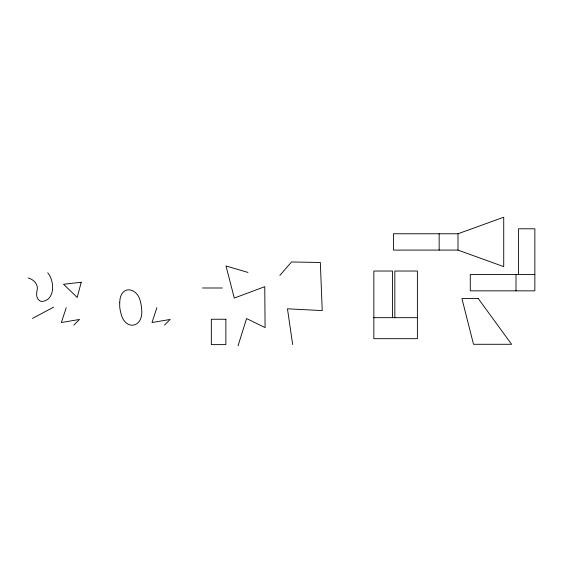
<?xml version="1.0" encoding="UTF-8"?>
<svg xmlns="http://www.w3.org/2000/svg" width="563" height="563" viewBox="0 0 563 563"><rect width="100%" height="100%" fill="white"/><g stroke="black" fill="none" stroke-linecap="round" stroke-linejoin="round"><path stroke-width="0.84" d="M238.05 345.781L246.566 318.545L265.082 327.603L264.758 286.687L234.285 298.066L225.995 265.954L247.973 272.436M66.23 307.679L61.36 322.536L79.51 319.446L73.809 325.125M156.887 307.679L152.024 322.536L170.174 319.446L164.473 325.125M279.846 275.434L291.521 261.978L320.333 262.485L322.233 310.593L287.461 308.813L292.661 344.57M32.457 318.433L53.633 307.152M458 233.765L503.723 217.219L503.723 266.644L458 250.092L393.431 250.092L393.431 233.765L458 233.765L458 250.092M534.85 274.512L470.288 274.512L470.288 290.846L534.85 290.846L534.85 228.796L518.523 228.796L518.523 274.512M202.553 287.989L222.343 287.989M373.839 317.68L417.387 317.68M28.15 277.967C33.674 279.403 38.763 284.498 37.052 290.55C36.299 293.992 36.194 298.411 39.48 300.614A5.398 5.398 0 0 0 41.69 301.465C55.371 300.445 54.787 280.972 47.7 272.781M516.004 274.512L516.004 290.846M439.154 233.765L439.154 250.092M394.839 317.68L394.839 271.028L417.387 271.028L417.387 338.68L373.839 338.68L373.839 271.028L392.502 271.028L392.502 317.68M119.736 302.437L119.694 305.885A30.733 30.733 0 0 0 120.714 312.451C124.493 331.347 143.804 328.335 141.651 309.186A30.733 30.733 0 0 0 140.623 302.62C138.041 287.06 120.165 284.216 119.736 302.437M81.22 282.26L77.208 297.475L63.563 284.266L81.22 282.26M478.261 298.559L461.927 298.559L473.518 344.282L511.591 344.282L478.261 298.559M225.869 319.249L211.336 319.249L211.336 344.619L225.869 344.619L225.869 319.249"/></g></svg>
